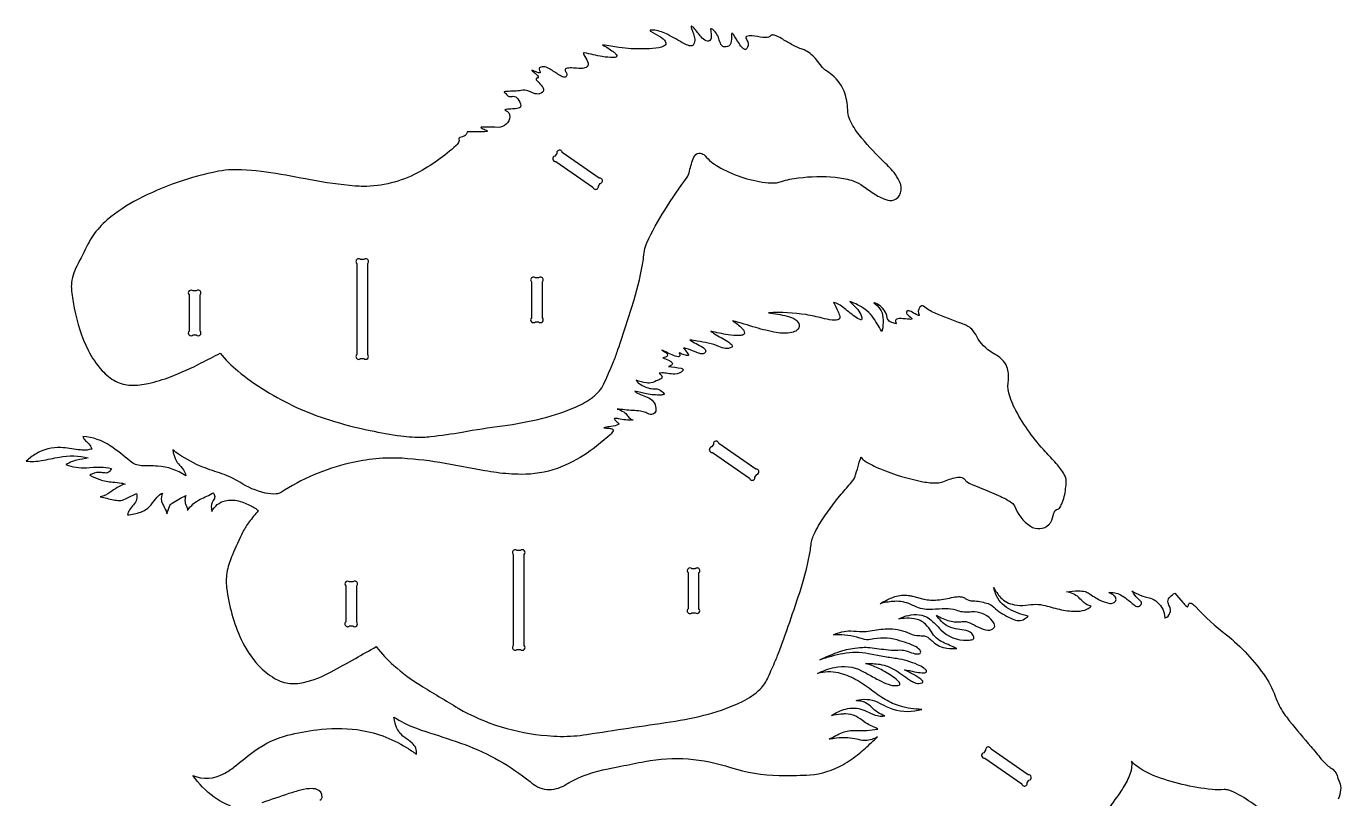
# Model space of a CAD drawing. Extents: x 31.5 to 94.7, y 16.9 to 69.7.
# Drawn here: x 56 to 85.89, y 52.16 to 69.73 of the extents above; entities that cross this region are included whole.
import ezdxf

# ---------------------------------------------------------------- set-up
doc = ezdxf.new("R2010")
doc.units = 0
doc.header["$MEASUREMENT"] = 0
doc.layers.get('0').update_dxf_attribs({"linetype": 'CONTINUOUS'})

msp = doc.modelspace()

# ---------------------------------------------------------------- linework, layer by layer
for points in [[(65.915, 67.21, 0.045765), (65.859, 67.194, 0.085392), (65.836, 67.178, 0.270084), (65.836, 67.158, -0.155524), (65.837, 67.106, -0.106179), (65.774, 67.016, -0.059849), (64.894, 66.39, -0.12135), (63.661, 66.084, -0.018777), (63.474, 66.092, -0.02375), (62.464, 66.232, 0.007388), (61.561, 66.395, 0.041253), (60.67, 66.463, 0.04256), (60.368, 66.429, 0.070776), (58.538, 65.79, 0.054023), (57.838, 65.323, 0.061178), (57.509, 64.958, 0.035664), (57.401, 64.771, -0.006169), (57.146, 64.271, 0.10457), (57.024, 63.842, 0.045088), (57.029, 63.702, 0.009362), (57.091, 63.311, 0.067318), (57.402, 62.359, 0.069149), (57.724, 61.892, 0.070385), (58.029, 61.651, 0.124563), (58.38, 61.562, 0.062804), (58.773, 61.604, 0.03693), (59.279, 61.755, 0.027852), (59.978, 62.069, -0.002601), (60.407, 62.291, 0.051242), (60.808, 61.886, 0.037033), (61.443, 61.435, 0.063555), (62.89, 60.773, 0.027573), (63.821, 60.533, 0.018205), (64.518, 60.407, 0.037736), (65.023, 60.38, 0.019133), (65.195, 60.392, 0.014206), (65.912, 60.497, -0.010694), (66.824, 60.637, 0.025676), (67.742, 60.811, 0.041068), (68.503, 61.069, 0.05122), (68.871, 61.283, 0.059607), (69.053, 61.461, 0.066934), (69.157, 61.644, 0.005853), (69.353, 62.098, 0.020313), (69.454, 62.375, 0.004539), (69.821, 63.505, 0.033882), (70.031, 64.426, -0.009899), (70.058, 64.627, -0.058154), (70.112, 64.802, -0.0364), (70.517, 65.544, -0.014394), (71.04, 66.315, 0.068044), (71.059, 66.355, -0.011916), (71.147, 66.672, -0.100766), (71.227, 66.812, -0.334065), (71.364, 66.83, -0.093819), (71.436, 66.778, 0.073989), (71.731, 66.536, 0.099729), (72.806, 66.173, 0.047178), (73.058, 66.169, 0.056264), (73.171, 66.195, -0.056071), (73.557, 66.279, -0.052406), (74.394, 66.293, -0.040053), (74.766, 66.224, -0.06295), (74.974, 66.131, 0.009215), (75.237, 65.944, 0.041703), (75.501, 65.799, 0.111318), (75.683, 65.766, 0.24613), (75.853, 65.881, 0.210201), (75.882, 66.124, 0.072373), (75.826, 66.258, 0.049684), (75.696, 66.44, 0.020699), (75.443, 66.698, -0.032231), (74.939, 67.256, -0.057584), (74.727, 67.599, -0.067565), (74.68, 67.774, 0.063282), (74.619, 68.183, 0.149728), (74.317, 68.623, 0.017309), (74.18, 68.719, -0.050117), (74.104, 68.791), (73.943, 68.994, 0.100712), (73.688, 69.189, 0.029824), (73.591, 69.224, -0.040943), (73.397, 69.316, -0.004163), (73.171, 69.448, 0.046669), (73.013, 69.522, 0.152031), (72.94, 69.524, 0.127881), (72.904, 69.496, -0.116879), (72.875, 69.478, -0.102905), (72.744, 69.472, 0.00781), (72.503, 69.508, 0.118057), (72.377, 69.496, 0.452792), (72.362, 69.455, -0.041071), (72.403, 69.372, -0.236998), (72.382, 69.218, -0.392635), (72.326, 69.206, -0.074806), (72.304, 69.219, -0.070029), (72.206, 69.34, 0.013525), (72.079, 69.539, 0.066694), (72.05, 69.567, 0.363856), (72.039, 69.563, 0.087247), (72.034, 69.525, -0.064556), (72.018, 69.344, -0.125783), (71.99, 69.287, -0.111228), (71.969, 69.274, -0.13889), (71.856, 69.262, -0.206783), (71.796, 69.31, -0.046443), (71.748, 69.443, 0.172416), (71.582, 69.672, 0.592582), (71.561, 69.652, 0.011999), (71.575, 69.532, -0.11036), (71.563, 69.431, -0.408153), (71.46, 69.394, -0.107605), (71.345, 69.485, -0.005633), (71.185, 69.686, 0.089906), (71.136, 69.726, 0.400838), (71.12, 69.719, 0.122856), (71.127, 69.673, -0.069238), (71.198, 69.436, -0.148336), (71.172, 69.312, -0.244572), (71.115, 69.281, -0.078726), (71.076, 69.285, -0.059878), (70.95, 69.336, 0.004281), (70.591, 69.538, 0.080643), (70.292, 69.636, 0.060639), (70.189, 69.637, 0.516318), (70.184, 69.628, 0.100556), (70.195, 69.617, -0.007739), (70.402, 69.497, -0.023764), (70.48, 69.442, -0.091897), (70.538, 69.368, -0.403661), (70.506, 69.281, -0.085014), (70.383, 69.239, -0.035292), (70.098, 69.215, -0.011492), (69.756, 69.216, -0.023477), (69.476, 69.243, -0.00305), (69.104, 69.301, -0.03964), (69.344, 69.151, -0.030091), (69.4, 69.102, -0.07111), (69.424, 69.065, -0.438074), (69.406, 69.027, -0.093632), (69.35, 69.015, -0.045101), (69.097, 69.038, -0.009395), (68.687, 69.124, 0.225978), (68.668, 69.12, 0.200152), (68.676, 69.081, -0.042099), (68.763, 68.922, -0.101956), (68.774, 68.852, -0.259277), (68.729, 68.791, -0.104089), (68.623, 68.768, -0.019524), (68.393, 68.779, 0.088616), (68.273, 68.766, 0.45428), (68.254, 68.717, -0.02235), (68.288, 68.645, -0.612701), (68.222, 68.569, -0.086216), (68.149, 68.598, -0.005051), (67.937, 68.737, 0.055097), (67.82, 68.795, 0.145317), (67.699, 68.799, 0.11207), (67.672, 68.781, 0.185859), (67.664, 68.75, 0.065549), (67.683, 68.69, -0.192725), (67.683, 68.671, -0.222072), (67.677, 68.668, -0.080526), (67.647, 68.67, -0.004875), (67.544, 68.707, 0.091508), (67.493, 68.725), (67.492, 68.723, 0.033077), (67.572, 68.657, -0.06428), (67.637, 68.588, -0.399963), (67.627, 68.55, 0.073702), (67.592, 68.537, 0.277808), (67.595, 68.511, 0.086398), (67.626, 68.475, -0.014232), (67.731, 68.358, -0.180318), (67.763, 68.27, -0.205004), (67.736, 68.226, -0.219208), (67.6, 68.187, -0.066459), (67.545, 68.201), (67.427, 68.252, 0.161298), (67.246, 68.268, -0.034923), (67.107, 68.252, -0.012629), (66.917, 68.246, 0.084237), (66.868, 68.237, 0.492802), (66.868, 68.226, -0.076611), (66.933, 68.158, 0.175027), (66.982, 68.132, 0.079902), (67.07, 68.134, -0.231384), (67.176, 68.078, -0.15017), (67.242, 67.915, -0.109203), (67.234, 67.884, -0.162137), (67.185, 67.862, -0.044015), (67.052, 67.847, 0.004798), (66.915, 67.837, 0.062944), (66.886, 67.828), (66.884, 67.825, 0.211487), (66.898, 67.81, -0.37312), (66.993, 67.67, -0.400312), (66.732, 67.428, 0.001561), (66.405, 67.435, 0.028338), (66.35, 67.431, 0.234948), (66.337, 67.424, 0.13758), (66.35, 67.409, -0.01089), (66.465, 67.36, -0.093151), (66.48, 67.346, -0.401469), (66.477, 67.337, -0.085621), (66.462, 67.33, -0.041252), (66.301, 67.324, 0.006826), (66.024, 67.327), (66.024, 67.326, -0.283141), (65.955, 67.225, -0.062223)], [(68.043, 66.652), (68.884, 66.069, 1), (69.007, 66.091), (69.048, 66.151, 1), (69.026, 66.274), (68.186, 66.858, 1), (68.063, 66.835), (68.021, 66.775, 1)], [(63.513, 64.331), (63.513, 62.257, 1), (63.602, 62.169), (63.675, 62.169, 1), (63.763, 62.257), (63.763, 64.331, 1), (63.675, 64.419), (63.602, 64.419, 1)], [(67.486, 63.917), (67.486, 63.093, 1), (67.575, 63.005), (67.648, 63.005, 1), (67.736, 63.093), (67.736, 63.917, 1), (67.648, 64.005), (67.575, 64.005, 1)], [(59.701, 63.617), (59.701, 62.794, 1), (59.79, 62.706), (59.863, 62.706, 1), (59.951, 62.794), (59.951, 63.617, 1), (59.863, 63.706), (59.79, 63.706, 1)], [(69.132, 60.594, 0.01765), (69.257, 60.582, -0.083047), (69.328, 60.563, -0.375649), (69.343, 60.523, -0.108822), (69.277, 60.437, -0.029413), (68.751, 60.019, -0.061178), (68.075, 59.669, -0.088262), (67.251, 59.534, -0.034462), (66.694, 59.574, -0.00988), (66.429, 59.614), (65.526, 59.78, 0.029439), (64.547, 59.899, 0.07433), (63.354, 59.788, 0.087098), (61.777, 59.116, -0.107805), (61.683, 59.088, -0.072482), (61.431, 59.109, -0.083169), (60.852, 59.356, 0.051413), (60.448, 59.549, -0.01305), (60.013, 59.699, -0.05714), (59.463, 59.995, -0.010862), (59.329, 60.091, 0.084035), (59.411, 59.837, 0.084828), (59.512, 59.712, -0.121548), (59.617, 59.549, -0.040926), (59.626, 59.504, 0.132627), (58.983, 59.722, 0.006149), (58.615, 59.731, -0.152205), (58.361, 59.832, 0.025742), (57.905, 60.186, 0.132101), (57.288, 60.394, 0.14683), (57.347, 60.298, -0.010952), (57.422, 60.227, -0.109544), (57.486, 60.11, -0.098304), (57.284, 60.085, -0.026079), (57.181, 60.095, 0.02559), (56.786, 60.143, 0.152656), (56.22, 60.002, 0.057033), (55.999, 59.836, 0.07184), (56.347, 59.848, 0.005383), (56.751, 59.929, -0.108055), (57.409, 59.909, -0.022149), (57.15, 59.859, 0.054939), (57.004, 59.809, 0.017868), (56.9, 59.757, 0.099946), (57.367, 59.685, -0.020417), (57.685, 59.7, -0.054843), (57.933, 59.668, -0.127435), (57.882, 59.591, -0.154716), (57.81, 59.565, -0.042023), (57.706, 59.574, 0.135898), (57.488, 59.542, 0.045196), (57.443, 59.515, 0.015402), (57.67, 59.417, 0.086552), (57.967, 59.36, -0.02853), (58.161, 59.336, -0.030218), (58.248, 59.313, 0.092201), (58.066, 59.236, 0.012182), (57.902, 59.122, -0.097489), (57.681, 59.024, 0.001872), (57.983, 58.955, 0.046271), (58.114, 58.939, 0.101332), (58.252, 58.975, -0.014141), (58.507, 59.097, -0.118694), (58.506, 58.963, -0.100278), (58.439, 58.843, 0.039345), (58.343, 58.726, 0.099743), (58.3, 58.611, 0.064327), (58.602, 58.675, 0.13033), (58.838, 58.844, -0.026601), (58.973, 59.013, -0.069858), (59.094, 59.108, 0.117293), (59.071, 58.935, 0.090339), (59.096, 58.863, -0.016754), (59.176, 58.705, -0.047036), (59.198, 58.638, -0.007849), (59.252, 58.803, -0.161317), (59.315, 58.88, -0.003536), (59.626, 59.055, 0.11454), (59.608, 58.899, 0.082027), (59.634, 58.827, -0.024732), (59.661, 58.753, -0.047016), (59.668, 58.715, -0.127981), (59.954, 58.97, 0.031193), (60.252, 59.116, -0.100056), (60.283, 59.034, -0.182431), (60.25, 58.937, 0.190044), (60.207, 58.755, 0.046811), (60.22, 58.692, -0.22884), (60.52, 58.931, -0.120494), (60.826, 58.929, -0.066101), (61.112, 58.815, -0.014502), (61.217, 58.754, -0.092022), (61.273, 58.701, 0.024673), (61.067, 58.455, 0.038296), (60.925, 58.226, 0.012444), (60.685, 57.7, 0.043213), (60.57, 57.346, 0.080094), (60.554, 56.954, 0.078303), (60.886, 55.778, 0.075992), (61.279, 55.189, 0.068794), (61.645, 54.894, 0.024706), (61.773, 54.828, 0.118126), (62.133, 54.776, 0.040982), (62.304, 54.802, 0.069539), (62.931, 55.04, 0.00617), (63.483, 55.348, -0.002561), (63.958, 55.615, 0.052301), (64.359, 55.185, 0.04448), (64.966, 54.736, 0.001777), (65.817, 54.216, 0.111888), (67.842, 53.592, 0.011711), (68.147, 53.574, 0.043792), (68.744, 53.617, -0.003277), (70.65, 53.903, 0.024857), (71.511, 54.082, 0.045516), (72.282, 54.367, 0.075518), (72.687, 54.65, 0.094162), (72.87, 54.921, -0.007569), (73.038, 55.298, 0.011841), (73.084, 55.41, 0.00842), (73.359, 56.174, 0.003798), (73.617, 56.944, 0.035024), (73.829, 57.817, 0.007881), (73.848, 57.966, -0.077883), (73.935, 58.222, -0.024608), (74.044, 58.415, -0.034388), (74.53, 59.081, -0.006311), (74.772, 59.363, 0.067531), (74.829, 59.451, 0.019254), (74.864, 59.543, 0.015085), (74.928, 59.77, -0.012002), (74.981, 59.93, 0.122394), (75.064, 59.841, 0.051584), (75.421, 59.659, 0.048953), (76.388, 59.366, 0.046076), (76.718, 59.338, 0.084431), (76.843, 59.364, -0.048405), (77.146, 59.464, -0.112977), (77.276, 59.464, -0.201127), (77.345, 59.408, 0.060267), (77.37, 59.38, 0.051245), (77.51, 59.302, 0.016775), (77.731, 59.212, -0.007083), (78.157, 59.032, -0.033971), (78.383, 58.908, -0.121555), (78.468, 58.819, 0.151862), (78.832, 58.356, 0.349199), (79.252, 58.392, 0.054214), (79.295, 58.445, 0.074047), (79.363, 58.652, -0.105201), (79.398, 58.715, -0.131615), (79.453, 58.74, 0.131162), (79.491, 58.768, 0.066959), (79.546, 58.864, 0.078626), (79.633, 59.205, 0.034123), (79.648, 59.38, 0.1358), (79.602, 59.529, 0.051246), (79.42, 59.782, 0.012534), (79.177, 60.046, -0.06291), (78.5, 60.986, -0.058346), (78.34, 61.392, -0.099086), (78.334, 61.685, 0.103753), (78.299, 61.978, 0.116919), (78.184, 62.15, 0.063367), (77.978, 62.294, -0.147917), (77.614, 62.67, 0.057846), (77.497, 62.835, 0.082299), (77.389, 62.914, 0.018825), (77.272, 62.964, -0.013667), (76.663, 63.199, -0.070166), (76.401, 63.363, 0.279584), (76.359, 63.366, 0.337705), (76.287, 63.199), (76.306, 63.161, -0.137021), (76.306, 63.147, -0.294462), (76.289, 63.15, -0.0505), (76.141, 63.223, 0.135048), (76.038, 63.253, 0.380433), (76.014, 63.225, 0.203012), (76.025, 63.182, 0.012223), (76.13, 63.085, -0.279154), (76.135, 63.069, -0.266862), (76.128, 63.063, -0.077412), (76.084, 63.061, 0.015618), (75.893, 63.078, 0.084383), (75.797, 63.067, 0.369443), (75.765, 63.015, 0.009055), (75.782, 62.955, -0.042889), (75.645, 63.007, -0.06075), (75.602, 63.038, -0.094619), (75.582, 63.069, -0.04884), (75.566, 63.147, 0.204825), (75.338, 63.416, 0.054023), (75.273, 63.437, -0.068146), (75.409, 63.302, -0.13977), (75.479, 63.103, -0.037042), (75.473, 62.869, -0.059965), (75.451, 62.781, 0.040213), (75.231, 63.131, 0.067193), (75.069, 63.291, 0.05733), (74.729, 63.469, -0.004586), (74.878, 63.318, -0.071132), (74.978, 63.173, -0.087223), (75.001, 63.081, -0.210267), (74.991, 63.053, -0.181614), (74.979, 63.05, -0.083505), (74.938, 63.063, -0.030799), (74.805, 63.15, -0.005578), (74.534, 63.362, 0.054343), (74.413, 63.431, 0.031047), (74.369, 63.446, 0.303669), (74.36, 63.443, 0.303669), (74.359, 63.434, -0.013291), (74.455, 63.248, -0.035452), (74.499, 63.125, -0.418375), (74.445, 63.048, -0.094139), (74.323, 63.044, -0.033226), (74.094, 63.088, 0.008896), (73.735, 63.167, 0.044225), (72.878, 63.211, -0.031803), (73.304, 63.135, -0.088983), (73.495, 63.053, -0.200095), (73.573, 62.929, -0.26575), (73.522, 62.812, -0.122586), (73.403, 62.763, -0.107483), (73.054, 62.76, -0.025718), (72.587, 62.873, 0.002583), (72.061, 63.029, -0.059548), (72.271, 62.859, -0.033576), (72.315, 62.804, -0.130224), (72.331, 62.749, -0.28517), (72.301, 62.711, -0.113288), (72.225, 62.691, -0.05069), (71.956, 62.709, -0.014931), (71.568, 62.788, 0.039856), (71.649, 62.73, -0.014217), (71.953, 62.554, -0.030608), (72.026, 62.498, -0.147068), (72.053, 62.453, -0.292635), (72.04, 62.428, -0.171862), (71.895, 62.396, -0.085533), (71.75, 62.44, 0.05968), (71.508, 62.519, 0.022366), (71.256, 62.564, -0.010951), (71.09, 62.593, 0.039813), (71.231, 62.508, -0.016282), (71.389, 62.417, -0.119726), (71.447, 62.357, -0.357061), (71.423, 62.29, -0.11107), (71.392, 62.277, -0.136921), (71.286, 62.294, 0.005217), (71.054, 62.383, 0.076795), (70.942, 62.403, -0.026095), (71.028, 62.302, -0.068845), (71.056, 62.255, -0.5124), (71.036, 62.235, -0.071328), (70.937, 62.26, 0.00999), (70.843, 62.298, -0.059868), (70.862, 62.248, -0.490615), (70.829, 62.21, -0.070582), (70.683, 62.253, -0.013494), (70.543, 62.319, 0.02499), (70.449, 62.359, -0.108111), (70.569, 62.278, -0.439882), (70.561, 62.217, -0.077658), (70.533, 62.202, 0.015682), (70.475, 62.184, -0.009452), (70.626, 62.122, -0.098133), (70.687, 62.074, -0.312432), (70.684, 62.036, -0.122421), (70.652, 62.009, -0.020118), (70.599, 61.986, -0.030814), (70.894, 61.948, -0.247196), (70.936, 61.916, -0.249123), (70.929, 61.893, -0.19784), (70.747, 61.814, -0.049988), (70.585, 61.83, 0.044824), (70.455, 61.841, 0.049556), (70.392, 61.834, -0.09315), (70.452, 61.774, -0.350084), (70.436, 61.713, -0.066439), (70.414, 61.696, -0.038632), (70.321, 61.66, -0.115483), (70.16, 61.61, -0.050933), (70.101, 61.614, -0.032011), (69.865, 61.676, 0.082858), (69.914, 61.619, 0.119383), (70.18, 61.49, 0.046208), (70.309, 61.481, -0.176906), (70.445, 61.429, -0.030645), (70.513, 61.358, -0.067123), (70.432, 61.339, -0.066685), (70.103, 61.368, -0.005513), (69.837, 61.429, 0.153889), (69.868, 61.399, 0.057842), (70.001, 61.337), (70.158, 61.272, -0.296108), (70.318, 60.996, -0.489621), (70.165, 60.904, -0.063653), (70.088, 60.938, 0.067642), (69.964, 60.971, 0.023287), (69.792, 60.987, -0.007783), (69.432, 61.02, -0.073618), (69.586, 60.954, -0.104716), (69.667, 60.869, 0.120615), (69.742, 60.798, 0.05159), (69.8, 60.771, -0.060479), (69.632, 60.772, -0.015883), (69.465, 60.798, 0.033163), (69.382, 60.808, 0.303377), (69.37, 60.801, 0.303377), (69.372, 60.788, 0.037652), (69.397, 60.759, 0.028635), (69.483, 60.686, -0.167251), (69.43, 60.652, -0.04756), (69.254, 60.617, 0.022912)], [(71.603, 60.034), (72.444, 59.45, 1), (72.567, 59.472), (72.609, 59.532, 1), (72.586, 59.655), (71.746, 60.239, 1), (71.623, 60.217), (71.581, 60.157, 1)], [(67.074, 57.712), (67.074, 55.639, 1), (67.162, 55.55), (67.235, 55.55, 1), (67.324, 55.639), (67.324, 57.712, 1), (67.235, 57.8), (67.162, 57.8, 1)], [(71.046, 57.298), (71.046, 56.475, 1), (71.135, 56.387), (71.208, 56.387, 1), (71.296, 56.475), (71.296, 57.298, 1), (71.208, 57.387), (71.135, 57.387, 1)], [(63.262, 56.999), (63.262, 56.176, 1), (63.35, 56.087), (63.423, 56.087, 1), (63.512, 56.176), (63.512, 56.999, 1), (63.423, 57.087), (63.35, 57.087, 1)], [(77.795, 53.078), (78.635, 52.495, 1), (78.758, 52.517), (78.8, 52.577, 1), (78.778, 52.7), (77.937, 53.284, 1), (77.814, 53.262), (77.773, 53.201, 1)]]:
    msp.add_lwpolyline(points, format="xyb", close=True)
for points in [[(60.645, 51.994, -0.073814), (60.274, 52.19, -0.089923), (59.789, 52.685, 0.231402), (60.485, 52.722, 0.046301), (60.729, 52.882, -0.010595), (61.214, 53.259, -0.093483), (61.942, 53.599, -0.022408), (62.606, 53.725, -0.063593), (63.52, 53.727, -0.105366), (64.644, 53.321, -0.011739), (64.871, 53.169, 0.244852), (64.773, 53.423, 0.017076), (64.604, 53.547, -0.174603), (64.386, 53.871, -0.040088), (64.36, 54.013, 0.053484), (64.828, 53.774, 0.016946), (65.171, 53.654, -0.011275), (65.972, 53.387, -0.079761), (67.456, 52.544, 0.042669), (67.626, 52.429, 0.184617), (68.054, 52.386, 0.073079), (68.24, 52.46, 0.010143), (68.344, 52.524, -0.077466), (69.227, 52.838, -0.008294), (69.52, 52.894, -0.002048), (70.066, 53.003, -0.129787), (72.015, 52.865, 0.068698), (73.116, 52.685, 0.017049), (73.514, 52.686, 0.006651), (73.821, 52.698, 0.108482), (74.565, 52.928, 0.049659), (74.936, 53.183, 0.013223), (75.079, 53.306, 0.004931), (75.355, 53.561, -0.12232), (75.081, 53.479, -0.038295), (75.013, 53.483, -0.019785), (74.837, 53.52, 0.070803), (74.422, 53.532, 0.021199), (74.257, 53.508, -0.046135), (74.558, 53.661, -0.102521), (74.858, 53.709, 0.060237), (75.36, 53.741, 0.048051), (75.315, 53.768, -0.047651), (75.051, 53.905, 0.0388), (74.86, 54.032, 0.124115), (74.624, 54.085, 0.028349), (74.518, 54.077), (74.307, 54.045, -0.07817), (74.63, 54.196, -0.152169), (75.025, 54.177, -0.030845), (75.195, 54.102, 0.088928), (75.413, 54.037, 0.071439), (75.521, 54.044, -0.115922), (75.225, 54.229, 0.073118), (75.086, 54.337, 0.072571), (74.979, 54.373, 0.018274), (74.868, 54.388, -0.180739), (75.348, 54.357, -0.012361), (75.55, 54.255, 0.159025), (76.204, 54.157, 0.021987), (76.36, 54.187, -0.05908), (75.875, 54.259, -0.062738), (75.531, 54.41, -0.036683), (75.22, 54.627, 0.029221), (74.849, 54.871, 0.068833), (74.466, 55.019, 0.12348), (73.992, 55.003, -0.058484), (74.378, 55.144, -0.17112), (74.993, 55.067, -0.01834), (75.178, 54.966, 0.007839), (75.44, 54.826, 0.043634), (75.656, 54.741, 0.079402), (75.791, 54.729, 0.054508), (75.847, 54.74, 0.474546), (75.863, 54.782, 0.106137), (75.78, 54.874, 0.050727), (75.47, 55.074, 0.039084), (75.19, 55.2, 0.021841), (75.083, 55.231, -0.036845), (75.407, 55.214, -0.108252), (75.778, 55.07, 0.002804), (76.128, 54.833, 0.051985), (76.225, 54.786, 0.143367), (76.371, 54.79, 0.347744), (76.386, 54.816, 0.16424), (76.376, 54.837, 0.090236), (76.204, 54.966, 0.018122), (76.027, 55.054, -0.028444), (75.967, 55.085), (75.967, 55.087, -0.027185), (76.2, 55.044, 0.02939), (76.368, 55.02, 0.040727), (76.431, 55.022, 0.101553), (76.465, 55.038, 0.350812), (76.466, 55.072, 0.104903), (76.411, 55.125, 0.057569), (76.267, 55.204, 0.062917), (75.79, 55.343, -0.003756), (75.48, 55.39), (75.152, 55.455, 0.091707), (74.57, 55.454, 0.027574), (74.304, 55.393, 0.010133), (74.044, 55.314, -0.019345), (74.436, 55.484, -0.052311), (74.784, 55.572, -0.014005), (75.013, 55.598, -0.049983), (75.179, 55.594, 0.003046), (75.604, 55.542, 0.044691), (75.888, 55.539, -0.075203), (76.008, 55.52, -0.003986), (76.172, 55.463, 0.117913), (76.304, 55.451, 0.487541), (76.335, 55.509, 0.146335), (76.231, 55.608, 0.048946), (76.027, 55.694, 0.014104), (75.799, 55.768, 0.125144), (75.194, 55.778, -0.111025), (75.016, 55.789, 0.077233), (74.479, 55.887, 0.020813), (74.352, 55.883, -0.116459), (74.749, 55.972, -0.007046), (75.01, 55.959, 0.052828), (75.186, 55.975, -0.035822), (75.58, 56.023, -0.113588), (76.035, 55.934, 0.075337), (76.25, 55.87, 0.016658), (76.379, 55.864, -0.147693), (76.533, 55.804, -0.026124), (76.619, 55.723, 0.155137), (76.934, 55.582, 0.038), (77.156, 55.573, -0.004554), (76.841, 55.714, -0.154453), (76.581, 55.951, 0.071573), (76.448, 56.124, 0.152867), (76.187, 56.25, 0.05997), (75.965, 56.257, 0.014132), (75.84, 56.245, -0.145589), (76.302, 56.342, -0.132228), (76.54, 56.248, -0.032101), (76.797, 55.997, 0.209951), (77.392, 55.762, 0.030297), (77.494, 55.771, 0.140447), (77.547, 55.797, 0.178554), (77.549, 55.809, 0.130823), (77.527, 55.871, 0.202737), (77.37, 55.985, 0.004214), (77.183, 56.011, -0.053329), (76.969, 56.074, -0.099799), (76.807, 56.19, -0.016819), (76.693, 56.329, 0.050527), (76.994, 56.2, 0.110499), (77.284, 56.186, -0.123759), (77.452, 56.16, -0.018266), (77.651, 56.055, 0.087989), (77.866, 55.991, 0.239585), (78.009, 56.047, 0.143445), (78.021, 56.08, 0.134638), (77.975, 56.19, 0.230206), (77.559, 56.404, 0.042701), (77.431, 56.398, -0.112495), (77.147, 56.442, 0.083233), (76.895, 56.478, 0.019544), (76.604, 56.459, -0.112088), (76.247, 56.513, -0.008377), (76.065, 56.595, 0.115285), (75.705, 56.642, 0.043674), (75.416, 56.592, -0.052281), (75.747, 56.752, -0.116171), (76.06, 56.78, -0.027076), (76.153, 56.762), (76.411, 56.697, 0.084373), (76.715, 56.677, 0.028564), (77.087, 56.741, -0.031217), (77.194, 56.753, -0.046203), (77.275, 56.747, -0.105933), (77.352, 56.711, 0.155265), (77.527, 56.654, -0.087596), (77.837, 56.603, -0.10749), (77.961, 56.545, 0.072014), (78.287, 56.311, 0.015698), (78.42, 56.245, 0.075665), (78.567, 56.207, 0.169673), (78.699, 56.245, -0.012934), (78.784, 56.309, -0.067785), (78.338, 56.476, -0.182321), (78.04, 56.822, -0.02277), (77.996, 56.962, 0.061476), (78.154, 56.734, 0.157646), (78.467, 56.568, 0.082128), (78.722, 56.56, -0.032955), (78.955, 56.578, -0.05525), (79.167, 56.551, 0.015646), (79.538, 56.454, 0.056775), (79.911, 56.42, 0.086694), (80.117, 56.467, 0.088917), (80.213, 56.534, -0.109428), (80.046, 56.621, -0.01744), (79.93, 56.735, 0.150611), (79.654, 56.861, -0.028592), (79.928, 56.884, -0.05644), (80.077, 56.866, -0.07497), (80.165, 56.826, 0.03633), (80.413, 56.674, 0.05804), (80.612, 56.604, 0.127341), (80.721, 56.608, 0.481067), (80.764, 56.744, 0.101239), (80.706, 56.798, 0.009301), (80.612, 56.845, -0.163667), (80.882, 56.795, -0.043557), (81.028, 56.696, -0.015588), (81.189, 56.563, 0.152329), (81.271, 56.527, 0.214585), (81.338, 56.562, 0.073441), (81.359, 56.593, 0.192383), (81.356, 56.626, 0.090613), (81.313, 56.674, -0.058617), (81.177, 56.829, -0.031607), (81.142, 56.888, 0.077441), (81.331, 56.786, 0.014907), (81.561, 56.715, -0.118458), (81.716, 56.626, -0.212099), (81.89, 56.274), (81.893, 56.267, 0.299542), (81.899, 56.267, 0.453322), (81.993, 56.533, -0.130464), (81.961, 56.644, -0.19971), (82.007, 56.748, -0.062418), (82.12, 56.831), (82.299, 56.619, 0.0058), (82.379, 56.533, 0.13208), (82.4, 56.521, 0.31369), (82.41, 56.526, 0.020458), (82.436, 56.589, -0.349283), (82.468, 56.601, -0.324644), (82.506, 56.599, -0.027643), (82.592, 56.52, 0.043094), (83.288, 55.887, -0.072943), (84.179, 54.926, -0.06937), (84.42, 54.425, 0.064235), (84.629, 54.051, 0.014309), (84.727, 53.922, 0.012492), (85.208, 53.344, -0.004148), (85.447, 53.057, 0.061256), (85.632, 52.879, -0.009953), (85.709, 52.829, -0.163725), (85.823, 52.627, 0.033827), (85.862, 52.529, -0.140222), (85.885, 52.36, -0.067632), (85.831, 52.143, 0.014403)], [(83.999, 51.962, 0.030715), (83.575, 52.246, 0.046204), (83.343, 52.35, 0.070542), (83.24, 52.365, -0.055782), (82.962, 52.367, -0.069534), (81.625, 52.686, -0.054937), (81.265, 52.885, -0.062009), (81.133, 53.009, -0.11579), (81.1, 52.732, -0.057571), (80.941, 52.409, -0.014177), (80.835, 52.247, -0.001808), (80.517, 51.805, 0.048267)], [(62.675, 52.124, 0.234932), (62.727, 52.187, 0.35305), (62.594, 52.371, 0.069636), (62.505, 52.385, 0.068217), (62.24, 52.351, 0.011631), (61.972, 52.272, 0.003925), (61.358, 52.063, -0.047624)]]:
    msp.add_lwpolyline(points, format="xyb")

doc.saveas('drawing.dxf')
